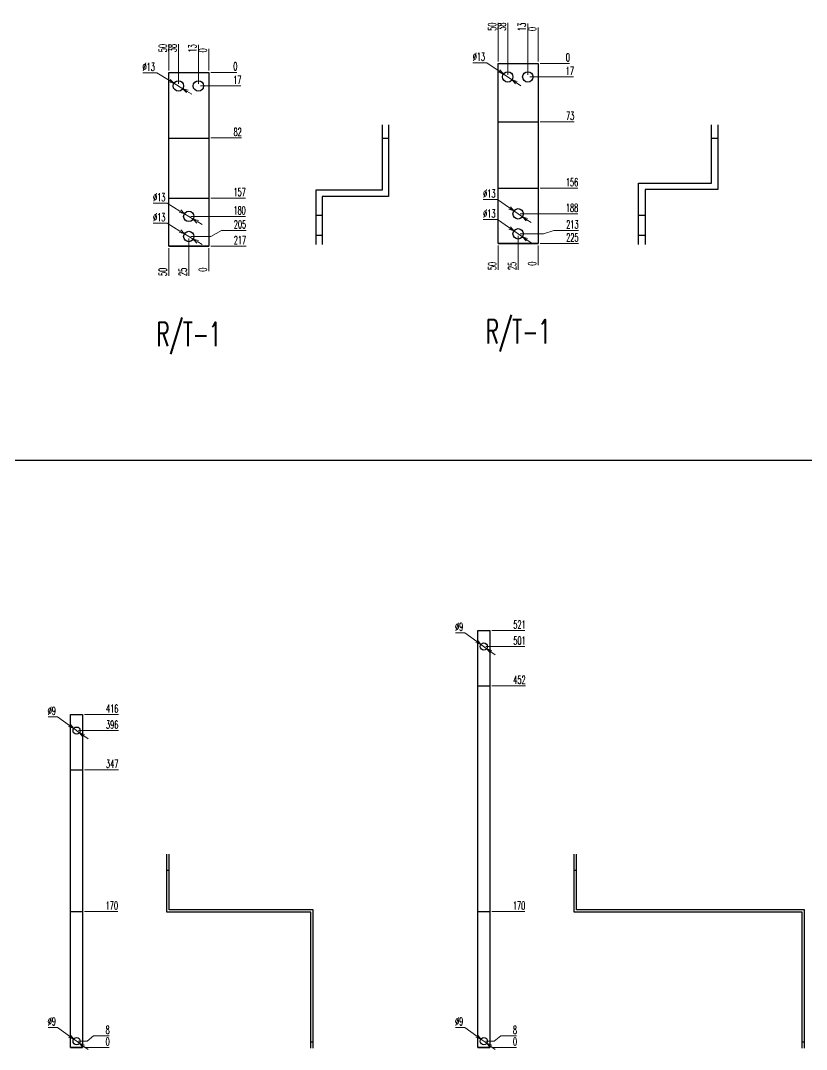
# Model space of a CAD drawing. Header units: millimetres. Extents: x 173893 to 258446, y -176540 to -123824.
# Drawn here: x 203154 to 204135, y -132858 to -131573 of the extents above; entities that cross this region are included whole.
import ezdxf
from ezdxf.enums import TextEntityAlignment as Align

# ---------------------------------------------------------------- set-up
doc = ezdxf.new("R2010")
doc.units = ezdxf.units.MM
doc.header["$LTSCALE"] = 3
doc.layers.add('@.DM. NÉT CHÍNH', color=7, linetype='Continuous')
doc.layers.add('@.VISIBLE', color=7, linetype='Continuous')
doc.styles.add('Ann_w01', font='romans.shx', dxfattribs={"width": 0.6, "bigfont": 'chineset.shx'})
doc.dimstyles.new('Dim 01_SC05', dxfattribs={"dimscale": 5, "dimtxt": 2, "dimasz": 1.3, "dimexe": 0.5, "dimexo": 0.5, "dimgap": 0.5, "dimtad": 1, "dimtoh": 1, "dimdec": 1, "dimzin": 12, "dimdsep": 46, "dimtxsty": 'Ann_w01', "dimblk": 'OPEN30', "dimcen": 1.5, "dimclrd": 6, "dimclre": 6, "dimclrt": 3, "dimadec": 1, "dimazin": 3, "dimtm": 1e-09, "dimtfac": 1, "dimtdec": 1, "dimtmove": 0, "dimatfit": 3, "dimldrblk": 'OPEN30', "dimfxl": 1, "dimtolj": 1, "dimlwd": 20, "dimlwe": 20, "dimarcsym": 0})

# ---------------------------------------------------------------- blocks, each defined once
blk = doc.blocks.new('*D3044')
at = {"layer": '@.VISIBLE', "color": 6, "lineweight": 20, "transparency": 16777216}
blk.add_line((203391.4, -131854.7), (203435.5, -131854.7), dxfattribs=at)
at = {"layer": 'Defpoints', "color": 0, "transparency": 16777216}
for p in [(203363.9, -131637.7), (203388.9, -131854.7), (203417.6, -131854.7)]:
    blk.add_point(p, dxfattribs=at)
at = {"layer": '@.VISIBLE', "color": 3, "transparency": 16777216, "insert": (203427.8, -131847.2), "char_height": 10, "attachment_point": 5, "style": 'Ann_w01'}
blk.add_mtext('\\A1;217', dxfattribs=at)
blk = doc.blocks.new('_Open30')
at = {"color": 0, "linetype": 'ByBlock', "lineweight": -2}
for p, q in [((-1, 0.27), (0, 0)), ((0, 0), (-1, -0.27)), ((0, 0), (-1, 0))]:
    blk.add_line(p, q, dxfattribs=at)
blk = doc.blocks.new('*D3045')
at = {"layer": '@.VISIBLE', "color": 6, "lineweight": 20, "transparency": 16777216}
for p, q in [((203366.4, -131842.7), (203391.6, -131842.7)), ((203391.6, -131842.7), (203404.6, -131835.1)), ((203404.6, -131835.1), (203435.5, -131835.1))]:
    blk.add_line(p, q, dxfattribs=at)
at = {"layer": 'Defpoints', "color": 0, "transparency": 16777216}
for p in [(203363.9, -131637.7), (203363.9, -131842.7), (203417.6, -131835.1)]:
    blk.add_point(p, dxfattribs=at)
at = {"layer": '@.VISIBLE', "color": 3, "transparency": 16777216, "insert": (203427.8, -131827.6), "char_height": 10, "attachment_point": 5, "style": 'Ann_w01'}
blk.add_mtext('\\A1;205', dxfattribs=at)
blk = doc.blocks.new('*D3046')
at = {"layer": '@.VISIBLE', "color": 6, "lineweight": 20, "transparency": 16777216}
blk.add_line((203366.4, -131817.7), (203434.7, -131817.7), dxfattribs=at)
at = {"layer": 'Defpoints', "color": 0, "transparency": 16777216}
for p in [(203363.9, -131637.7), (203363.9, -131817.7), (203417.6, -131817.7)]:
    blk.add_point(p, dxfattribs=at)
at = {"layer": '@.VISIBLE', "color": 3, "transparency": 16777216, "insert": (203427.4, -131810.2), "char_height": 10, "attachment_point": 5, "style": 'Ann_w01'}
blk.add_mtext('\\A1;180', dxfattribs=at)
blk = doc.blocks.new('*D3047')
at = {"layer": '@.VISIBLE', "color": 6, "lineweight": 20, "transparency": 16777216}
blk.add_line((203391.4, -131794.7), (203434.7, -131794.7), dxfattribs=at)
at = {"layer": 'Defpoints', "color": 0, "transparency": 16777216}
for p in [(203363.9, -131637.7), (203388.9, -131794.7), (203417.6, -131794.7)]:
    blk.add_point(p, dxfattribs=at)
at = {"layer": '@.VISIBLE', "color": 3, "transparency": 16777216, "insert": (203427.4, -131787.2), "char_height": 10, "attachment_point": 5, "style": 'Ann_w01'}
blk.add_mtext('\\A1;157', dxfattribs=at)
blk = doc.blocks.new('*D3048')
at = {"layer": '@.VISIBLE', "color": 6, "lineweight": 20, "transparency": 16777216}
blk.add_line((203391.4, -131719.7), (203429.8, -131719.7), dxfattribs=at)
at = {"layer": 'Defpoints', "color": 0, "transparency": 16777216}
for p in [(203363.9, -131637.7), (203388.9, -131719.7), (203417.6, -131719.7)]:
    blk.add_point(p, dxfattribs=at)
at = {"layer": '@.VISIBLE', "color": 3, "transparency": 16777216, "insert": (203424.9, -131712.2), "char_height": 10, "attachment_point": 5, "style": 'Ann_w01'}
blk.add_mtext('\\A1;82', dxfattribs=at)
blk = doc.blocks.new('*D3049')
at = {"layer": '@.VISIBLE', "color": 6, "lineweight": 20, "transparency": 16777216}
blk.add_line((203378.4, -131654.7), (203428.9, -131654.7), dxfattribs=at)
at = {"layer": 'Defpoints', "color": 0, "transparency": 16777216}
for p in [(203363.9, -131637.7), (203375.9, -131654.7), (203417.6, -131654.7)]:
    blk.add_point(p, dxfattribs=at)
at = {"layer": '@.VISIBLE', "color": 3, "transparency": 16777216, "insert": (203424.5, -131647.2), "char_height": 10, "attachment_point": 5, "style": 'Ann_w01'}
blk.add_mtext('\\A1;17', dxfattribs=at)
blk = doc.blocks.new('*D3050')
at = {"layer": '@.VISIBLE', "color": 6, "lineweight": 20, "transparency": 16777216}
blk.add_line((203391.4, -131637.7), (203424.1, -131637.7), dxfattribs=at)
at = {"layer": 'Defpoints', "color": 0, "transparency": 16777216}
for p in [(203363.9, -131637.7), (203388.9, -131637.7), (203417.6, -131637.7)]:
    blk.add_point(p, dxfattribs=at)
at = {"layer": '@.VISIBLE', "color": 3, "transparency": 16777216, "insert": (203422.1, -131630.2), "char_height": 10, "attachment_point": 5, "style": 'Ann_w01'}
blk.add_mtext('\\A1;0', dxfattribs=at)
blk = doc.blocks.new('*D3051')
at = {"layer": '@.DM. NÉT CHÍNH', "color": 6, "linetype": 'Continuous', "lineweight": 20, "transparency": 16777216}
blk.add_line((203338.9, -131635.2), (203338.9, -131602.5), dxfattribs=at)
at = {"layer": 'Defpoints', "color": 0, "linetype": 'Continuous', "transparency": 16777216}
for p in [(203338.9, -131614.7), (203338.9, -131637.7), (203388.9, -131637.7)]:
    blk.add_point(p, dxfattribs=at)
at = {"layer": '@.DM. NÉT CHÍNH', "color": 3, "linetype": 'Continuous', "transparency": 16777216, "insert": (203331.4, -131607.4), "char_height": 10, "attachment_point": 5, "rotation": 90, "style": 'Ann_w01'}
blk.add_mtext('\\A1;50', dxfattribs=at)
blk = doc.blocks.new('*D3052')
at = {"layer": '@.DM. NÉT CHÍNH', "color": 6, "linetype": 'Continuous', "lineweight": 20, "transparency": 16777216}
blk.add_line((203350.9, -131652.2), (203350.9, -131602.5), dxfattribs=at)
at = {"layer": 'Defpoints', "color": 0, "linetype": 'Continuous', "transparency": 16777216}
for p in [(203350.9, -131614.7), (203388.9, -131637.7), (203350.9, -131654.7)]:
    blk.add_point(p, dxfattribs=at)
at = {"layer": '@.DM. NÉT CHÍNH', "color": 3, "linetype": 'Continuous', "transparency": 16777216, "insert": (203343.4, -131607.4), "char_height": 10, "attachment_point": 5, "rotation": 90, "style": 'Ann_w01'}
blk.add_mtext('\\A1;38', dxfattribs=at)
blk = doc.blocks.new('*D3053')
at = {"layer": '@.DM. NÉT CHÍNH', "color": 6, "linetype": 'Continuous', "lineweight": 20, "transparency": 16777216}
blk.add_line((203375.9, -131652.2), (203375.9, -131603.4), dxfattribs=at)
at = {"layer": 'Defpoints', "color": 0, "linetype": 'Continuous', "transparency": 16777216}
for p in [(203375.9, -131614.7), (203388.9, -131637.7), (203375.9, -131654.7)]:
    blk.add_point(p, dxfattribs=at)
at = {"layer": '@.DM. NÉT CHÍNH', "color": 3, "linetype": 'Continuous', "transparency": 16777216, "insert": (203368.4, -131607.8), "char_height": 10, "attachment_point": 5, "rotation": 90, "style": 'Ann_w01'}
blk.add_mtext('\\A1;13', dxfattribs=at)
blk = doc.blocks.new('*D3054')
at = {"layer": '@.DM. NÉT CHÍNH', "color": 6, "linetype": 'Continuous', "lineweight": 20, "transparency": 16777216}
blk.add_line((203388.9, -131635.2), (203388.9, -131608.2), dxfattribs=at)
at = {"layer": 'Defpoints', "color": 0, "linetype": 'Continuous', "transparency": 16777216}
for p in [(203388.9, -131614.7), (203388.9, -131637.7), (203388.9, -131637.7)]:
    blk.add_point(p, dxfattribs=at)
at = {"layer": '@.DM. NÉT CHÍNH', "color": 3, "linetype": 'Continuous', "transparency": 16777216, "insert": (203381.4, -131610.2), "char_height": 10, "attachment_point": 5, "rotation": 90, "style": 'Ann_w01'}
blk.add_mtext('\\A1;0', dxfattribs=at)
blk = doc.blocks.new('*D3055')
at = {"layer": '@.VISIBLE', "color": 6, "lineweight": 20, "transparency": 16777216}
blk.add_line((203338.9, -131857.2), (203338.9, -131891.8), dxfattribs=at)
at = {"layer": 'Defpoints', "color": 0, "transparency": 16777216}
for p in [(203338.9, -131854.7), (203388.9, -131854.7), (203338.9, -131879.6)]:
    blk.add_point(p, dxfattribs=at)
at = {"layer": '@.VISIBLE', "color": 3, "transparency": 16777216, "insert": (203331.4, -131887), "char_height": 10, "attachment_point": 5, "rotation": 90, "style": 'Ann_w01'}
blk.add_mtext('\\A1;50', dxfattribs=at)
blk = doc.blocks.new('*D3056')
at = {"layer": '@.VISIBLE', "color": 6, "lineweight": 20, "transparency": 16777216}
blk.add_line((203363.9, -131845.2), (203363.9, -131891.8), dxfattribs=at)
at = {"layer": 'Defpoints', "color": 0, "transparency": 16777216}
for p in [(203363.9, -131842.7), (203388.9, -131854.7), (203363.9, -131879.6)]:
    blk.add_point(p, dxfattribs=at)
at = {"layer": '@.VISIBLE', "color": 3, "transparency": 16777216, "insert": (203356.4, -131887), "char_height": 10, "attachment_point": 5, "rotation": 90, "style": 'Ann_w01'}
blk.add_mtext('\\A1;25', dxfattribs=at)
blk = doc.blocks.new('*D3057')
at = {"layer": '@.VISIBLE', "color": 6, "lineweight": 20, "transparency": 16777216}
blk.add_line((203388.9, -131857.2), (203388.9, -131886.1), dxfattribs=at)
at = {"layer": 'Defpoints', "color": 0, "transparency": 16777216}
for p in [(203388.9, -131854.7), (203388.9, -131854.7), (203388.9, -131879.6)]:
    blk.add_point(p, dxfattribs=at)
at = {"layer": '@.VISIBLE', "color": 3, "transparency": 16777216, "insert": (203381.4, -131884.1), "char_height": 10, "attachment_point": 5, "rotation": 90, "style": 'Ann_w01'}
blk.add_mtext('\\A1;0', dxfattribs=at)
blk = doc.blocks.new('*D3058')
at = {"layer": '@.VISIBLE', "color": 6, "lineweight": 20, "transparency": 16777216}
for p, q in [((203306.4, -131638.3), (203324, -131638.3)), ((203324, -131638.3), (203339.8, -131648)), ((203356.5, -131658.1), (203345.4, -131651.4)), ((203362, -131661.5), (203367.5, -131664.9))]:
    blk.add_line(p, q, dxfattribs=at)
at = {"layer": 'Defpoints', "color": 0, "transparency": 16777216}
for p in [(203345.4, -131651.4), (203356.5, -131658.1)]:
    blk.add_point(p, dxfattribs=at)
at = {"layer": '@.VISIBLE', "color": 6, "lineweight": 20, "transparency": 16777216, "xscale": 6.5, "yscale": 6.5, "zscale": 6.5}
for p, rotation in [((203345.4, -131651.4), 328.6036911608529), ((203356.5, -131658.1), 148.6036911608529)]:
    blk.add_blockref('_Open30', p, dxfattribs=dict(at, rotation=rotation))
at = {"layer": '@.VISIBLE', "color": 3, "transparency": 16777216, "insert": (203313.9, -131630.8), "char_height": 10, "attachment_point": 5, "style": 'Ann_w01'}
blk.add_mtext('\\A1;∅13', dxfattribs=at)
blk = doc.blocks.new('*D3059')
at = {"layer": '@.VISIBLE', "color": 6, "lineweight": 20, "transparency": 16777216}
for p, q in [((203319.4, -131801.3), (203337, -131801.3)), ((203337, -131801.3), (203352.8, -131811)), ((203369.5, -131821.1), (203358.4, -131814.4)), ((203375, -131824.5), (203380.5, -131827.9))]:
    blk.add_line(p, q, dxfattribs=at)
at = {"layer": 'Defpoints', "color": 0, "transparency": 16777216}
for p in [(203358.4, -131814.4), (203369.5, -131821.1)]:
    blk.add_point(p, dxfattribs=at)
at = {"layer": '@.VISIBLE', "color": 6, "lineweight": 20, "transparency": 16777216, "xscale": 6.5, "yscale": 6.5, "zscale": 6.5}
for p, rotation in [((203358.4, -131814.4), 328.6036911607377), ((203369.5, -131821.1), 148.6036911607377)]:
    blk.add_blockref('_Open30', p, dxfattribs=dict(at, rotation=rotation))
at = {"layer": '@.VISIBLE', "color": 3, "transparency": 16777216, "insert": (203326.9, -131793.8), "char_height": 10, "attachment_point": 5, "style": 'Ann_w01'}
blk.add_mtext('\\A1;∅13', dxfattribs=at)
blk = doc.blocks.new('*D3060')
at = {"layer": '@.VISIBLE', "color": 6, "lineweight": 20, "transparency": 16777216}
for p, q in [((203319.4, -131826.3), (203337, -131826.3)), ((203337, -131826.3), (203352.8, -131836)), ((203369.5, -131846.1), (203358.4, -131839.4)), ((203375, -131849.5), (203380.5, -131852.9))]:
    blk.add_line(p, q, dxfattribs=at)
at = {"layer": 'Defpoints', "color": 0, "transparency": 16777216}
for p in [(203358.4, -131839.4), (203369.5, -131846.1)]:
    blk.add_point(p, dxfattribs=at)
at = {"layer": '@.VISIBLE', "color": 6, "lineweight": 20, "transparency": 16777216, "xscale": 6.5, "yscale": 6.5, "zscale": 6.5}
for p, rotation in [((203358.4, -131839.4), 328.6036911602144), ((203369.5, -131846.1), 148.6036911602144)]:
    blk.add_blockref('_Open30', p, dxfattribs=dict(at, rotation=rotation))
at = {"layer": '@.VISIBLE', "color": 3, "transparency": 16777216, "insert": (203326.9, -131818.8), "char_height": 10, "attachment_point": 5, "style": 'Ann_w01'}
blk.add_mtext('\\A1;∅13', dxfattribs=at)
blk = doc.blocks.new('*D3061')
at = {"layer": '@.VISIBLE', "color": 6, "lineweight": 20, "transparency": 16777216}
blk.add_line((203802.9, -131851.5), (203850.9, -131851.5), dxfattribs=at)
at = {"layer": 'Defpoints', "color": 0, "transparency": 16777216}
for p in [(203775.4, -131626.5), (203800.4, -131851.5), (203832.9, -131851.5)]:
    blk.add_point(p, dxfattribs=at)
at = {"layer": '@.VISIBLE', "color": 3, "transparency": 16777216, "insert": (203843.1, -131844), "char_height": 10, "attachment_point": 5, "style": 'Ann_w01'}
blk.add_mtext('\\A1;225', dxfattribs=at)
blk = doc.blocks.new('*D3062')
at = {"layer": '@.VISIBLE', "color": 6, "lineweight": 20, "transparency": 16777216}
for p, q in [((203777.9, -131839.5), (203806.9, -131839.5)), ((203806.9, -131839.5), (203819.9, -131835.3)), ((203819.9, -131835.3), (203850.9, -131835.3))]:
    blk.add_line(p, q, dxfattribs=at)
at = {"layer": 'Defpoints', "color": 0, "transparency": 16777216}
for p in [(203775.4, -131626.5), (203775.4, -131839.5), (203832.9, -131835.3)]:
    blk.add_point(p, dxfattribs=at)
at = {"layer": '@.VISIBLE', "color": 3, "transparency": 16777216, "insert": (203843.1, -131827.8), "char_height": 10, "attachment_point": 5, "style": 'Ann_w01'}
blk.add_mtext('\\A1;213', dxfattribs=at)
blk = doc.blocks.new('*D3063')
at = {"layer": '@.VISIBLE', "color": 6, "lineweight": 20, "transparency": 16777216}
blk.add_line((203777.9, -131814.5), (203850, -131814.5), dxfattribs=at)
at = {"layer": 'Defpoints', "color": 0, "transparency": 16777216}
for p in [(203775.4, -131626.5), (203775.4, -131814.5), (203832.9, -131814.5)]:
    blk.add_point(p, dxfattribs=at)
at = {"layer": '@.VISIBLE', "color": 3, "transparency": 16777216, "insert": (203842.7, -131807), "char_height": 10, "attachment_point": 5, "style": 'Ann_w01'}
blk.add_mtext('\\A1;188', dxfattribs=at)
blk = doc.blocks.new('*D3064')
at = {"layer": '@.VISIBLE', "color": 6, "lineweight": 20, "transparency": 16777216}
blk.add_line((203802.9, -131782.5), (203850, -131782.5), dxfattribs=at)
at = {"layer": 'Defpoints', "color": 0, "transparency": 16777216}
for p in [(203775.4, -131626.5), (203800.4, -131782.5), (203832.9, -131782.5)]:
    blk.add_point(p, dxfattribs=at)
at = {"layer": '@.VISIBLE', "color": 3, "transparency": 16777216, "insert": (203842.7, -131775), "char_height": 10, "attachment_point": 5, "style": 'Ann_w01'}
blk.add_mtext('\\A1;156', dxfattribs=at)
blk = doc.blocks.new('*D3065')
at = {"layer": '@.VISIBLE', "color": 6, "lineweight": 20, "transparency": 16777216}
blk.add_line((203802.9, -131699.5), (203845.1, -131699.5), dxfattribs=at)
at = {"layer": 'Defpoints', "color": 0, "transparency": 16777216}
for p in [(203775.4, -131626.5), (203800.4, -131699.5), (203832.9, -131699.5)]:
    blk.add_point(p, dxfattribs=at)
at = {"layer": '@.VISIBLE', "color": 3, "transparency": 16777216, "insert": (203840.3, -131692), "char_height": 10, "attachment_point": 5, "style": 'Ann_w01'}
blk.add_mtext('\\A1;73', dxfattribs=at)
blk = doc.blocks.new('*D3066')
at = {"layer": '@.VISIBLE', "color": 6, "lineweight": 20, "transparency": 16777216}
blk.add_line((203789.9, -131643.5), (203844.3, -131643.5), dxfattribs=at)
at = {"layer": 'Defpoints', "color": 0, "transparency": 16777216}
for p in [(203775.4, -131626.5), (203787.4, -131643.5), (203832.9, -131643.5)]:
    blk.add_point(p, dxfattribs=at)
at = {"layer": '@.VISIBLE', "color": 3, "transparency": 16777216, "insert": (203839.9, -131636), "char_height": 10, "attachment_point": 5, "style": 'Ann_w01'}
blk.add_mtext('\\A1;17', dxfattribs=at)
blk = doc.blocks.new('*D3067')
at = {"layer": '@.VISIBLE', "color": 6, "lineweight": 20, "transparency": 16777216}
blk.add_line((203802.9, -131626.5), (203839.4, -131626.5), dxfattribs=at)
at = {"layer": 'Defpoints', "color": 0, "transparency": 16777216}
for p in [(203775.4, -131626.5), (203800.4, -131626.5), (203832.9, -131626.5)]:
    blk.add_point(p, dxfattribs=at)
at = {"layer": '@.VISIBLE', "color": 3, "transparency": 16777216, "insert": (203837.4, -131619), "char_height": 10, "attachment_point": 5, "style": 'Ann_w01'}
blk.add_mtext('\\A1;0', dxfattribs=at)
blk = doc.blocks.new('*D3068')
at = {"layer": '@.VISIBLE', "color": 6, "lineweight": 20, "transparency": 16777216}
blk.add_line((203750.4, -131624), (203750.4, -131575.7), dxfattribs=at)
at = {"layer": 'Defpoints', "color": 0, "transparency": 16777216}
for p in [(203750.4, -131588), (203750.4, -131626.5), (203800.4, -131626.5)]:
    blk.add_point(p, dxfattribs=at)
at = {"layer": '@.VISIBLE', "color": 3, "transparency": 16777216, "insert": (203742.9, -131580.6), "char_height": 10, "attachment_point": 5, "rotation": 90, "style": 'Ann_w01'}
blk.add_mtext('\\A1;50', dxfattribs=at)
blk = doc.blocks.new('*D3069')
at = {"layer": '@.VISIBLE', "color": 6, "lineweight": 20, "transparency": 16777216}
blk.add_line((203762.4, -131641), (203762.4, -131575.7), dxfattribs=at)
at = {"layer": 'Defpoints', "color": 0, "transparency": 16777216}
for p in [(203762.4, -131588), (203800.4, -131626.5), (203762.4, -131643.5)]:
    blk.add_point(p, dxfattribs=at)
at = {"layer": '@.VISIBLE', "color": 3, "transparency": 16777216, "insert": (203754.9, -131580.6), "char_height": 10, "attachment_point": 5, "rotation": 90, "style": 'Ann_w01'}
blk.add_mtext('\\A1;38', dxfattribs=at)
blk = doc.blocks.new('*D3070')
at = {"layer": '@.VISIBLE', "color": 6, "lineweight": 20, "transparency": 16777216}
blk.add_line((203787.4, -131641), (203787.4, -131576.6), dxfattribs=at)
at = {"layer": 'Defpoints', "color": 0, "transparency": 16777216}
for p in [(203787.4, -131588), (203800.4, -131626.5), (203787.4, -131643.5)]:
    blk.add_point(p, dxfattribs=at)
at = {"layer": '@.VISIBLE', "color": 3, "transparency": 16777216, "insert": (203779.9, -131581), "char_height": 10, "attachment_point": 5, "rotation": 90, "style": 'Ann_w01'}
blk.add_mtext('\\A1;13', dxfattribs=at)
blk = doc.blocks.new('*D3071')
at = {"layer": '@.VISIBLE', "color": 6, "lineweight": 20, "transparency": 16777216}
blk.add_line((203800.4, -131624), (203800.4, -131581.5), dxfattribs=at)
at = {"layer": 'Defpoints', "color": 0, "transparency": 16777216}
for p in [(203800.4, -131588), (203800.4, -131626.5), (203800.4, -131626.5)]:
    blk.add_point(p, dxfattribs=at)
at = {"layer": '@.VISIBLE', "color": 3, "transparency": 16777216, "insert": (203792.9, -131583.5), "char_height": 10, "attachment_point": 5, "rotation": 90, "style": 'Ann_w01'}
blk.add_mtext('\\A1;0', dxfattribs=at)
blk = doc.blocks.new('*D3072')
at = {"layer": '@.VISIBLE', "color": 6, "lineweight": 20, "transparency": 16777216}
blk.add_line((203750.4, -131854), (203750.4, -131884.5), dxfattribs=at)
at = {"layer": 'Defpoints', "color": 0, "transparency": 16777216}
for p in [(203750.4, -131851.5), (203800.4, -131851.5), (203750.4, -131872.3)]:
    blk.add_point(p, dxfattribs=at)
at = {"layer": '@.VISIBLE', "color": 3, "transparency": 16777216, "insert": (203742.9, -131879.6), "char_height": 10, "attachment_point": 5, "rotation": 90, "style": 'Ann_w01'}
blk.add_mtext('\\A1;50', dxfattribs=at)
blk = doc.blocks.new('*D3073')
at = {"layer": '@.VISIBLE', "color": 6, "lineweight": 20, "transparency": 16777216}
blk.add_line((203775.4, -131842), (203775.4, -131884.5), dxfattribs=at)
at = {"layer": 'Defpoints', "color": 0, "transparency": 16777216}
for p in [(203775.4, -131839.5), (203800.4, -131851.5), (203775.4, -131872.3)]:
    blk.add_point(p, dxfattribs=at)
at = {"layer": '@.VISIBLE', "color": 3, "transparency": 16777216, "insert": (203767.9, -131879.6), "char_height": 10, "attachment_point": 5, "rotation": 90, "style": 'Ann_w01'}
blk.add_mtext('\\A1;25', dxfattribs=at)
blk = doc.blocks.new('*D3074')
at = {"layer": '@.VISIBLE', "color": 6, "lineweight": 20, "transparency": 16777216}
blk.add_line((203800.4, -131854), (203800.4, -131878.8), dxfattribs=at)
at = {"layer": 'Defpoints', "color": 0, "transparency": 16777216}
for p in [(203800.4, -131851.5), (203800.4, -131851.5), (203800.4, -131872.3)]:
    blk.add_point(p, dxfattribs=at)
at = {"layer": '@.VISIBLE', "color": 3, "transparency": 16777216, "insert": (203792.9, -131876.8), "char_height": 10, "attachment_point": 5, "rotation": 90, "style": 'Ann_w01'}
blk.add_mtext('\\A1;0', dxfattribs=at)
blk = doc.blocks.new('*D3075')
at = {"layer": '@.VISIBLE', "color": 6, "lineweight": 20, "transparency": 16777216}
for p, q in [((203718.7, -131625.7), (203736.4, -131625.7)), ((203736.4, -131625.7), (203751.6, -131636.1)), ((203767.8, -131647.1), (203757, -131639.8)), ((203773.1, -131650.8), (203778.5, -131654.5))]:
    blk.add_line(p, q, dxfattribs=at)
at = {"layer": 'Defpoints', "color": 0, "transparency": 16777216}
for p in [(203757, -131639.8), (203767.8, -131647.1)]:
    blk.add_point(p, dxfattribs=at)
at = {"layer": '@.VISIBLE', "color": 6, "lineweight": 20, "transparency": 16777216, "xscale": 6.5, "yscale": 6.5, "zscale": 6.5}
for p, rotation in [((203757, -131639.8), 325.6682180368112), ((203767.8, -131647.1), 145.6682180368112)]:
    blk.add_blockref('_Open30', p, dxfattribs=dict(at, rotation=rotation))
at = {"layer": '@.VISIBLE', "color": 3, "transparency": 16777216, "insert": (203726.3, -131618.2), "char_height": 10, "attachment_point": 5, "style": 'Ann_w01'}
blk.add_mtext('\\A1;∅13', dxfattribs=at)
blk = doc.blocks.new('*D3076')
at = {"layer": '@.VISIBLE', "color": 6, "lineweight": 20, "transparency": 16777216}
for p, q in [((203731.7, -131796.7), (203749.4, -131796.7)), ((203749.4, -131796.7), (203764.6, -131807.1)), ((203780.8, -131818.1), (203770, -131810.8)), ((203786.1, -131821.8), (203791.5, -131825.5))]:
    blk.add_line(p, q, dxfattribs=at)
at = {"layer": 'Defpoints', "color": 0, "transparency": 16777216}
for p in [(203770, -131810.8), (203780.8, -131818.1)]:
    blk.add_point(p, dxfattribs=at)
at = {"layer": '@.VISIBLE', "color": 6, "lineweight": 20, "transparency": 16777216, "xscale": 6.5, "yscale": 6.5, "zscale": 6.5}
for p, rotation in [((203770, -131810.8), 325.6682180363875), ((203780.8, -131818.1), 145.6682180363875)]:
    blk.add_blockref('_Open30', p, dxfattribs=dict(at, rotation=rotation))
at = {"layer": '@.VISIBLE', "color": 3, "transparency": 16777216, "insert": (203739.3, -131789.2), "char_height": 10, "attachment_point": 5, "style": 'Ann_w01'}
blk.add_mtext('\\A1;∅13', dxfattribs=at)
blk = doc.blocks.new('*D3077')
at = {"layer": '@.VISIBLE', "color": 6, "lineweight": 20, "transparency": 16777216}
for p, q in [((203731.7, -131821.7), (203749.4, -131821.7)), ((203749.4, -131821.7), (203764.6, -131832.1)), ((203780.8, -131843.1), (203770, -131835.8)), ((203786.1, -131846.8), (203791.5, -131850.5))]:
    blk.add_line(p, q, dxfattribs=at)
at = {"layer": 'Defpoints', "color": 0, "transparency": 16777216}
for p in [(203770, -131835.8), (203780.8, -131843.1)]:
    blk.add_point(p, dxfattribs=at)
at = {"layer": '@.VISIBLE', "color": 6, "lineweight": 20, "transparency": 16777216, "xscale": 6.5, "yscale": 6.5, "zscale": 6.5}
for p, rotation in [((203770, -131835.8), 325.6682180365606), ((203780.8, -131843.1), 145.6682180365606)]:
    blk.add_blockref('_Open30', p, dxfattribs=dict(at, rotation=rotation))
at = {"layer": '@.VISIBLE', "color": 3, "transparency": 16777216, "insert": (203739.3, -131814.2), "char_height": 10, "attachment_point": 5, "style": 'Ann_w01'}
blk.add_mtext('\\A1;∅13', dxfattribs=at)
blk = doc.blocks.new('*D3180')
at = {"layer": '@.DM. NÉT CHÍNH', "color": 6, "linetype": 'Continuous', "lineweight": 20, "transparency": 16777216}
blk.add_line((203233.8, -132856.1), (203264.5, -132856.1), dxfattribs=at)
at = {"layer": 'Defpoints', "color": 0, "linetype": 'Continuous', "transparency": 16777216}
for p in [(203223.8, -132856.1), (203231.3, -132856.1), (203258, -132856.1)]:
    blk.add_point(p, dxfattribs=at)
at = {"layer": '@.DM. NÉT CHÍNH', "color": 3, "linetype": 'Continuous', "transparency": 16777216, "insert": (203262.5, -132848.6), "char_height": 10, "attachment_point": 5, "style": 'Ann_w01'}
blk.add_mtext('\\A1;0', dxfattribs=at)
blk = doc.blocks.new('*D3181')
at = {"layer": '@.DM. NÉT CHÍNH', "color": 6, "linetype": 'Continuous', "lineweight": 20, "transparency": 16777216}
for p, q in [((203226.3, -132848.1), (203236.8, -132848.1)), ((203236.8, -132848.1), (203245, -132841.5)), ((203245, -132841.5), (203264.5, -132841.5))]:
    blk.add_line(p, q, dxfattribs=at)
at = {"layer": 'Defpoints', "color": 0, "linetype": 'Continuous', "transparency": 16777216}
for p in [(203223.8, -132848.1), (203258, -132841.5), (203223.8, -132856.1)]:
    blk.add_point(p, dxfattribs=at)
at = {"layer": '@.DM. NÉT CHÍNH', "color": 3, "linetype": 'Continuous', "transparency": 16777216, "insert": (203262.5, -132834), "char_height": 10, "attachment_point": 5, "style": 'Ann_w01'}
blk.add_mtext('\\A1;8', dxfattribs=at)
blk = doc.blocks.new('*D3182')
at = {"layer": '@.DM. NÉT CHÍNH', "color": 6, "linetype": 'Continuous', "lineweight": 20, "transparency": 16777216}
blk.add_line((203233.8, -132686.1), (203275.1, -132686.1), dxfattribs=at)
at = {"layer": 'Defpoints', "color": 0, "linetype": 'Continuous', "transparency": 16777216}
for p in [(203231.3, -132686.1), (203258, -132686.1), (203223.8, -132856.1)]:
    blk.add_point(p, dxfattribs=at)
at = {"layer": '@.DM. NÉT CHÍNH', "color": 3, "linetype": 'Continuous', "transparency": 16777216, "insert": (203267.8, -132678.6), "char_height": 10, "attachment_point": 5, "style": 'Ann_w01'}
blk.add_mtext('\\A1;170', dxfattribs=at)
blk = doc.blocks.new('*D3183')
at = {"layer": '@.DM. NÉT CHÍNH', "color": 6, "linetype": 'Continuous', "lineweight": 20, "transparency": 16777216}
blk.add_line((203233.8, -132509.1), (203275.9, -132509.1), dxfattribs=at)
at = {"layer": 'Defpoints', "color": 0, "linetype": 'Continuous', "transparency": 16777216}
for p in [(203231.3, -132509.1), (203258, -132509.1), (203223.8, -132856.1)]:
    blk.add_point(p, dxfattribs=at)
at = {"layer": '@.DM. NÉT CHÍNH', "color": 3, "linetype": 'Continuous', "transparency": 16777216, "insert": (203268.2, -132501.6), "char_height": 10, "attachment_point": 5, "style": 'Ann_w01'}
blk.add_mtext('\\A1;347', dxfattribs=at)
blk = doc.blocks.new('*D3184')
at = {"layer": '@.DM. NÉT CHÍNH', "color": 6, "linetype": 'Continuous', "lineweight": 20, "transparency": 16777216}
blk.add_line((203226.3, -132460.1), (203275.9, -132460.1), dxfattribs=at)
at = {"layer": 'Defpoints', "color": 0, "linetype": 'Continuous', "transparency": 16777216}
for p in [(203223.8, -132460.1), (203258, -132460.1), (203223.8, -132856.1)]:
    blk.add_point(p, dxfattribs=at)
at = {"layer": '@.DM. NÉT CHÍNH', "color": 3, "linetype": 'Continuous', "transparency": 16777216, "insert": (203268.2, -132452.6), "char_height": 10, "attachment_point": 5, "style": 'Ann_w01'}
blk.add_mtext('\\A1;396', dxfattribs=at)
blk = doc.blocks.new('*D3185')
at = {"layer": '@.DM. NÉT CHÍNH', "color": 6, "linetype": 'Continuous', "lineweight": 20, "transparency": 16777216}
blk.add_line((203233.8, -132440.1), (203275.9, -132440.1), dxfattribs=at)
at = {"layer": 'Defpoints', "color": 0, "linetype": 'Continuous', "transparency": 16777216}
for p in [(203231.3, -132440.1), (203258, -132440.1), (203223.8, -132856.1)]:
    blk.add_point(p, dxfattribs=at)
at = {"layer": '@.DM. NÉT CHÍNH', "color": 3, "linetype": 'Continuous', "transparency": 16777216, "insert": (203268.2, -132432.6), "char_height": 10, "attachment_point": 5, "style": 'Ann_w01'}
blk.add_mtext('\\A1;416', dxfattribs=at)
blk = doc.blocks.new('*D3186')
at = {"layer": '@.DM. NÉT CHÍNH', "color": 6, "linetype": 'Continuous', "lineweight": 20, "transparency": 16777216}
for p, q in [((203188.2, -132442.8), (203199.9, -132442.8)), ((203199.9, -132442.8), (203214.9, -132453.6)), ((203227.4, -132462.7), (203220.1, -132457.4)), ((203232.7, -132466.5), (203238, -132470.4))]:
    blk.add_line(p, q, dxfattribs=at)
at = {"layer": 'Defpoints', "color": 0, "linetype": 'Continuous', "transparency": 16777216}
for p in [(203220.1, -132457.4), (203227.4, -132462.7)]:
    blk.add_point(p, dxfattribs=at)
at = {"layer": '@.DM. NÉT CHÍNH', "color": 6, "linetype": 'Continuous', "lineweight": 20, "transparency": 16777216, "xscale": 6.5, "yscale": 6.5, "zscale": 6.5}
for p, rotation in [((203220.1, -132457.4), 324.080875089934), ((203227.4, -132462.7), 144.0808750899339)]:
    blk.add_blockref('_Open30', p, dxfattribs=dict(at, rotation=rotation))
at = {"layer": '@.DM. NÉT CHÍNH', "color": 3, "linetype": 'Continuous', "transparency": 16777216, "insert": (203192.8, -132435.3), "char_height": 10, "attachment_point": 5, "style": 'Ann_w01'}
blk.add_mtext('\\A1;∅9', dxfattribs=at)
blk = doc.blocks.new('*D3187')
at = {"layer": '@.DM. NÉT CHÍNH', "color": 6, "linetype": 'Continuous', "lineweight": 20, "transparency": 16777216}
for p, q in [((203188.2, -132830.8), (203199.9, -132830.8)), ((203199.9, -132830.8), (203214.9, -132841.6)), ((203227.4, -132850.7), (203220.1, -132845.4)), ((203232.7, -132854.5), (203238, -132858.4))]:
    blk.add_line(p, q, dxfattribs=at)
at = {"layer": 'Defpoints', "color": 0, "linetype": 'Continuous', "transparency": 16777216}
for p in [(203220.1, -132845.4), (203227.4, -132850.7)]:
    blk.add_point(p, dxfattribs=at)
at = {"layer": '@.DM. NÉT CHÍNH', "color": 6, "linetype": 'Continuous', "lineweight": 20, "transparency": 16777216, "xscale": 6.5, "yscale": 6.5, "zscale": 6.5}
for p, rotation in [((203220.1, -132845.4), 324.0808750905188), ((203227.4, -132850.7), 144.0808750905188)]:
    blk.add_blockref('_Open30', p, dxfattribs=dict(at, rotation=rotation))
at = {"layer": '@.DM. NÉT CHÍNH', "color": 3, "linetype": 'Continuous', "transparency": 16777216, "insert": (203192.8, -132823.3), "char_height": 10, "attachment_point": 5, "style": 'Ann_w01'}
blk.add_mtext('\\A1;∅9', dxfattribs=at)
blk = doc.blocks.new('*D3188')
at = {"layer": '@.VISIBLE', "color": 6, "lineweight": 20, "transparency": 16777216}
blk.add_line((203742.5, -132856.1), (203773.3, -132856.1), dxfattribs=at)
at = {"layer": 'Defpoints', "color": 0, "transparency": 16777216}
for p in [(203732.5, -132856.1), (203740, -132856.1), (203766.8, -132856.1)]:
    blk.add_point(p, dxfattribs=at)
at = {"layer": '@.VISIBLE', "color": 3, "transparency": 16777216, "insert": (203771.3, -132848.6), "char_height": 10, "attachment_point": 5, "style": 'Ann_w01'}
blk.add_mtext('\\A1;0', dxfattribs=at)
blk = doc.blocks.new('*D3189')
at = {"layer": '@.VISIBLE', "color": 6, "lineweight": 20, "transparency": 16777216}
for p, q in [((203735, -132848.1), (203745.5, -132848.1)), ((203745.5, -132848.1), (203753.8, -132841.5)), ((203753.8, -132841.5), (203773.3, -132841.5))]:
    blk.add_line(p, q, dxfattribs=at)
at = {"layer": 'Defpoints', "color": 0, "transparency": 16777216}
for p in [(203732.5, -132848.1), (203766.8, -132841.5), (203732.5, -132856.1)]:
    blk.add_point(p, dxfattribs=at)
at = {"layer": '@.VISIBLE', "color": 3, "transparency": 16777216, "insert": (203771.3, -132834), "char_height": 10, "attachment_point": 5, "style": 'Ann_w01'}
blk.add_mtext('\\A1;8', dxfattribs=at)
blk = doc.blocks.new('*D3190')
at = {"layer": '@.VISIBLE', "color": 6, "lineweight": 20, "transparency": 16777216}
blk.add_line((203742.5, -132686.1), (203783.8, -132686.1), dxfattribs=at)
at = {"layer": 'Defpoints', "color": 0, "transparency": 16777216}
for p in [(203740, -132686.1), (203766.8, -132686.1), (203732.5, -132856.1)]:
    blk.add_point(p, dxfattribs=at)
at = {"layer": '@.VISIBLE', "color": 3, "transparency": 16777216, "insert": (203776.5, -132678.6), "char_height": 10, "attachment_point": 5, "style": 'Ann_w01'}
blk.add_mtext('\\A1;170', dxfattribs=at)
blk = doc.blocks.new('*D3191')
at = {"layer": '@.VISIBLE', "color": 6, "lineweight": 20, "transparency": 16777216}
blk.add_line((203742.5, -132404.1), (203784.7, -132404.1), dxfattribs=at)
at = {"layer": 'Defpoints', "color": 0, "transparency": 16777216}
for p in [(203740, -132404.1), (203766.8, -132404.1), (203732.5, -132856.1)]:
    blk.add_point(p, dxfattribs=at)
at = {"layer": '@.VISIBLE', "color": 3, "transparency": 16777216, "insert": (203777, -132396.6), "char_height": 10, "attachment_point": 5, "style": 'Ann_w01'}
blk.add_mtext('\\A1;452', dxfattribs=at)
blk = doc.blocks.new('*D3192')
at = {"layer": '@.VISIBLE', "color": 6, "lineweight": 20, "transparency": 16777216}
blk.add_line((203735, -132355.1), (203783.8, -132355.1), dxfattribs=at)
at = {"layer": 'Defpoints', "color": 0, "transparency": 16777216}
for p in [(203732.5, -132355.1), (203767.6, -132355.1), (203732.5, -132856.1)]:
    blk.add_point(p, dxfattribs=at)
at = {"layer": '@.VISIBLE', "color": 3, "transparency": 16777216, "insert": (203777, -132347.6), "char_height": 10, "attachment_point": 5, "style": 'Ann_w01'}
blk.add_mtext('\\A1;501', dxfattribs=at)
blk = doc.blocks.new('*D3193')
at = {"layer": '@.VISIBLE', "color": 6, "lineweight": 20, "transparency": 16777216}
blk.add_line((203742.5, -132335.1), (203783.8, -132335.1), dxfattribs=at)
at = {"layer": 'Defpoints', "color": 0, "transparency": 16777216}
for p in [(203740, -132335.1), (203767.6, -132335.1), (203732.5, -132856.1)]:
    blk.add_point(p, dxfattribs=at)
at = {"layer": '@.VISIBLE', "color": 3, "transparency": 16777216, "insert": (203777, -132327.6), "char_height": 10, "attachment_point": 5, "style": 'Ann_w01'}
blk.add_mtext('\\A1;521', dxfattribs=at)
blk = doc.blocks.new('*D3194')
at = {"layer": '@.VISIBLE', "color": 6, "lineweight": 20, "transparency": 16777216}
for p, q in [((203697, -132337.8), (203708.6, -132337.8)), ((203708.6, -132337.8), (203723.6, -132348.6)), ((203736.2, -132357.7), (203728.9, -132352.4)), ((203741.4, -132361.5), (203746.7, -132365.4))]:
    blk.add_line(p, q, dxfattribs=at)
at = {"layer": 'Defpoints', "color": 0, "transparency": 16777216}
for p in [(203728.9, -132352.4), (203736.2, -132357.7)]:
    blk.add_point(p, dxfattribs=at)
at = {"layer": '@.VISIBLE', "color": 6, "lineweight": 20, "transparency": 16777216, "xscale": 6.5, "yscale": 6.5, "zscale": 6.5}
for p, rotation in [((203728.9, -132352.4), 324.080875089049), ((203736.2, -132357.7), 144.080875089049)]:
    blk.add_blockref('_Open30', p, dxfattribs=dict(at, rotation=rotation))
at = {"layer": '@.VISIBLE', "color": 3, "transparency": 16777216, "insert": (203701.6, -132330.3), "char_height": 10, "attachment_point": 5, "style": 'Ann_w01'}
blk.add_mtext('\\A1;∅9', dxfattribs=at)
blk = doc.blocks.new('*D3195')
at = {"layer": '@.VISIBLE', "color": 6, "lineweight": 20, "transparency": 16777216}
for p, q in [((203697, -132830.8), (203708.6, -132830.8)), ((203708.6, -132830.8), (203723.6, -132841.6)), ((203736.2, -132850.7), (203728.9, -132845.4)), ((203741.4, -132854.5), (203746.7, -132858.4))]:
    blk.add_line(p, q, dxfattribs=at)
at = {"layer": 'Defpoints', "color": 0, "transparency": 16777216}
for p in [(203728.9, -132845.4), (203736.2, -132850.7)]:
    blk.add_point(p, dxfattribs=at)
at = {"layer": '@.VISIBLE', "color": 6, "lineweight": 20, "transparency": 16777216, "xscale": 6.5, "yscale": 6.5, "zscale": 6.5}
for p, rotation in [((203728.9, -132845.4), 324.0808750898926), ((203736.2, -132850.7), 144.0808750898926)]:
    blk.add_blockref('_Open30', p, dxfattribs=dict(at, rotation=rotation))
at = {"layer": '@.VISIBLE', "color": 3, "transparency": 16777216, "insert": (203701.6, -132823.3), "char_height": 10, "attachment_point": 5, "style": 'Ann_w01'}
blk.add_mtext('\\A1;∅9', dxfattribs=at)

msp = doc.modelspace()

# ---------------------------------------------------------------- linework, layer by layer
at = {"layer": '@.DM. NÉT CHÍNH', "linetype": 'Continuous'}
for p, q in [((203613.48, -131720.45), (203605.48, -131720.45)), ((204024.77, -131720.45), (204016.77, -131720.45)), ((203522.52, -131815.95), (203530.52, -131815.95)), ((203925.81, -131815.95), (203933.81, -131815.95)), ((203522.52, -131840.95), (203530.52, -131840.95)), ((203925.81, -131840.95), (203933.81, -131840.95)), ((201737.57, -132122.14), (210479.46, -132122.14)), ((203336.35, -132634.47), (203339.35, -132634.47)), ((203516.35, -132848.97), (203519.35, -132848.97))]:
    msp.add_line(p, q, dxfattribs=at)
at = {"layer": '@.VISIBLE', "color": 1}
for p, q in [((203338.9, -131854.74), (203388.9, -131854.74)), ((203750.38, -131851.47), (203800.38, -131851.47)), ((203516.35, -132856.97), (203516.35, -132841.97)), ((203516.35, -132848.97), (203516.35, -132848.97)), ((203519.35, -132856.97), (203519.35, -132841.97)), ((203216.28, -132856.09), (203231.28, -132856.09))]:
    msp.add_line(p, q, dxfattribs=at)
at = {"layer": '@.VISIBLE', "color": 2}
for p, q in [((203845.11, -132634.47), (203848.11, -132634.47)), ((204130.11, -132856.97), (204130.11, -132841.97)), ((204130.11, -132848.97), (204130.11, -132848.97)), ((204130.11, -132848.97), (204133.11, -132848.97)), ((204133.11, -132856.97), (204133.11, -132841.97)), ((203725.03, -132856.09), (203740.03, -132856.09))]:
    msp.add_line(p, q, dxfattribs=at)
at = {"layer": '@.VISIBLE', "color": 1}
for points in [[(203750.38, -131851.47), (203750.38, -131626.47), (203800.38, -131626.47), (203800.38, -131851.47)], [(203338.9, -131854.74), (203338.9, -131637.74), (203388.9, -131637.74), (203388.9, -131854.74)], [(203750.38, -131851.47), (203750.38, -131699.47), (203800.38, -131699.47), (203800.38, -131851.47)], [(203750.38, -131851.47), (203750.38, -131699.47), (203800.38, -131699.47), (203800.38, -131851.47)], [(203338.9, -131854.74), (203338.9, -131719.74), (203388.9, -131719.74), (203388.9, -131854.74)], [(203338.9, -131854.74), (203338.9, -131719.74), (203388.9, -131719.74), (203388.9, -131854.74)], [(203750.38, -131851.47), (203750.38, -131782.47), (203800.38, -131782.47), (203800.38, -131851.47)], [(203338.9, -131854.74), (203338.9, -131794.74), (203388.9, -131794.74), (203388.9, -131854.74)], [(203216.28, -132856.09), (203216.28, -132440.09), (203231.28, -132440.09), (203231.28, -132856.09)], [(203216.28, -132856.09), (203216.28, -132509.09), (203231.28, -132509.09), (203231.28, -132856.09)], [(203216.28, -132856.09), (203216.28, -132509.09), (203231.28, -132509.09), (203231.28, -132856.09)], [(203216.28, -132856.09), (203216.28, -132686.09), (203231.28, -132686.09), (203231.28, -132856.09)]]:
    msp.add_lwpolyline(points, close=True, dxfattribs=at)
for points in [[(203605.48, -131703.45), (203605.48, -131784.95), (203522.52, -131784.95), (203522.52, -131852.95)], [(203613.48, -131703.45), (203613.48, -131792.95), (203530.52, -131792.95), (203530.52, -131852.95)], [(203925.81, -131852.95), (203925.81, -131775.95), (204016.77, -131775.95), (204016.77, -131703.45)], [(204024.77, -131703.45), (204024.77, -131783.95), (203933.81, -131783.95), (203933.81, -131852.95)], [(203516.35, -132856.97), (203516.35, -132686.97), (203336.35, -132686.97), (203336.35, -132614.47)], [(203519.35, -132856.97), (203519.35, -132683.97), (203339.35, -132683.97), (203339.35, -132614.47)]]:
    msp.add_lwpolyline(points, dxfattribs=at)
at = {"layer": '@.VISIBLE', "color": 2}
for points in [[(203725.03, -132856.09), (203725.03, -132335.09), (203740.03, -132335.09), (203740.03, -132856.09)], [(203725.03, -132856.09), (203725.03, -132404.09), (203740.03, -132404.09), (203740.03, -132856.09)], [(203725.03, -132856.09), (203725.03, -132404.09), (203740.03, -132404.09), (203740.03, -132856.09)], [(203725.03, -132856.09), (203725.03, -132686.09), (203740.03, -132686.09), (203740.03, -132856.09)]]:
    msp.add_lwpolyline(points, close=True, dxfattribs=at)
for points in [[(204130.11, -132856.97), (204130.11, -132686.97), (203845.11, -132686.97), (203845.11, -132614.47)], [(204133.11, -132856.97), (204133.11, -132683.97), (203848.11, -132683.97), (203848.11, -132614.47)]]:
    msp.add_lwpolyline(points, dxfattribs=at)
at = {"layer": '@.VISIBLE', "color": 1}
for centre, radius in [((203762.38, -131643.47), 6.5), ((203787.38, -131643.47), 6.5), ((203350.9, -131654.74), 6.5), ((203375.9, -131654.74), 6.5), ((203775.38, -131814.47), 6.5), ((203363.9, -131817.74), 6.5), ((203775.38, -131839.47), 6.5), ((203363.9, -131842.74), 6.5), ((203223.78, -132460.09), 4.5), ((203223.78, -132848.09), 4.5)]:
    msp.add_circle(centre, radius, dxfattribs=at)
at = {"layer": '@.VISIBLE', "color": 2}
for centre in [(203732.53, -132355.09), (203732.53, -132848.09)]:
    msp.add_circle(centre, 4.5, dxfattribs=at)

# ---------------------------------------------------------------- texts
at = {"style": 'Ann_w01', "width": 0.6}
for p in [(203363.9, -131964.74), (203775.38, -131961.47)]:
    msp.add_text('R/T-1', height=30, dxfattribs=at).set_placement(p, align=Align.MIDDLE_CENTER)

# ---------------------------------------------------------------- dimensions: what is measured, and where the dimension line sits
at = {"layer": '@.DM. NÉT CHÍNH', "linetype": 'Continuous'}
for feature_location, offset, dtype, origin, picture, middle in [((203338.9, -131637.74), (0, 23.01), 1, (203388.9, -131637.74), '*D3051', (203331.4, -131607.37)), ((203350.9, -131654.74), (0, 40.01), 1, (203388.9, -131637.74), '*D3052', (203343.4, -131607.37)), ((203375.9, -131654.74), (0, 40.01), 1, (203388.9, -131637.74), '*D3053', (203368.4, -131607.8)), ((203388.90182165, -131637.73648169), (0, 23.00955536), 1, (203388.90182165, -131637.73648169), '*D3054', (203381.40182165, -131610.22692633)), ((203231.28, -132440.09), (26.72, 0), 0, (203223.78, -132856.09), '*D3185', (203268.22, -132432.59)), ((203223.78, -132460.09), (34.22, 0), 0, (203223.78, -132856.09), '*D3184', (203268.22, -132452.59)), ((203231.28, -132509.09), (26.72, 0), 0, (203223.78, -132856.09), '*D3183', (203268.22, -132501.59)), ((203231.28, -132686.09), (26.72, 0), 0, (203223.78, -132856.09), '*D3182', (203267.79, -132678.59)), ((203223.78, -132848.09), (34.22, 6.6), 0, (203223.78, -132856.09), '*D3181', (203262.5, -132833.98)), ((203231.2783006, -132856.08704124), (26.72428087, 0), 0, (203223.7783006, -132856.08704124), '*D3180', (203262.50258147, -132848.58704124))]:
    dim = msp.add_ordinate_dim(feature_location=feature_location, offset=offset, dtype=dtype, origin=origin, dimstyle='Dim 01_SC05', dxfattribs=at)
    dim.commit()
    dim.dimension.update_dxf_attribs({"geometry": picture, "text_midpoint": middle})
for p1, p2, picture, middle in [((203227.42, -132462.73), (203220.13, -132457.45), '*D3186', (203192.82, -132442.78)), ((203227.42, -132850.73), (203220.13, -132845.45), '*D3187', (203192.82, -132830.78))]:
    dim = msp.add_diameter_dim_2p(p1=p1, p2=p2, dimstyle='Dim 01_SC05', dxfattribs=at)
    dim.commit()
    dim.dimension.update_dxf_attribs({"geometry": picture, "text_midpoint": middle, "dimtype": 163})
at = {"layer": '@.VISIBLE', "color": 1}
for feature_location, offset, dtype, origin, picture, middle in [((203750.38, -131626.47), (0, 38.5), 1, (203800.38, -131626.47), '*D3068', (203742.88, -131580.61)), ((203762.38, -131643.47), (0, 55.5), 1, (203800.38, -131626.47), '*D3069', (203754.88, -131580.61)), ((203787.38, -131643.47), (0, 55.5), 1, (203800.38, -131626.47), '*D3070', (203779.88, -131581.04)), ((203800.38280352, -131626.46723871), (0, 38.50349945), 1, (203800.38280353, -131626.46723872), '*D3071', (203792.88280352, -131583.46373926)), ((203800.38280352, -131626.46723871), (32.54511711, 0), 0, (203775.38280352, -131626.46723871), '*D3067', (203837.42792063, -131618.96723871)), ((203388.90182165, -131637.73648169), (28.68434359, 0), 0, (203363.90182165, -131637.73648169), '*D3050', (203422.08616524, -131630.23648169)), ((203800.38, -131851.47), (32.55, 0), 0, (203775.38, -131626.47), '*D3061', (203843.14, -131843.97)), ((203775.38, -131839.47), (57.55, 4.12), 0, (203775.38, -131626.47), '*D3062', (203843.14, -131827.85)), ((203775.38, -131814.47), (57.55, 0), 0, (203775.38, -131626.47), '*D3063', (203842.71, -131806.97)), ((203800.38, -131782.47), (32.55, 0), 0, (203775.38, -131626.47), '*D3064', (203842.71, -131774.97)), ((203800.38, -131699.47), (32.55, 0), 0, (203775.38, -131626.47), '*D3065', (203840.29, -131691.97)), ((203787.38, -131643.47), (45.55, 0), 0, (203775.38, -131626.47), '*D3066', (203839.86, -131635.97)), ((203388.9, -131854.74), (28.68, 0), 0, (203363.9, -131637.74), '*D3044', (203427.8, -131847.24)), ((203363.9, -131842.74), (53.68, 7.62), 0, (203363.9, -131637.74), '*D3045', (203427.8, -131827.61)), ((203363.9, -131817.74), (53.68, 0), 0, (203363.9, -131637.74), '*D3046', (203427.37, -131810.24)), ((203388.9, -131794.74), (28.68, 0), 0, (203363.9, -131637.74), '*D3047', (203427.37, -131787.24)), ((203388.9, -131719.74), (28.68, 0), 0, (203363.9, -131637.74), '*D3048', (203424.94, -131712.24)), ((203375.9, -131654.74), (41.68, 0), 0, (203363.9, -131637.74), '*D3049', (203424.51, -131647.24)), ((203363.9, -131842.74), (0, -36.89), 1, (203388.9, -131854.74), '*D3056', (203356.4, -131886.99)), ((203775.38, -131839.47), (0, -32.81), 1, (203800.38, -131851.47), '*D3073', (203767.88, -131879.63)), ((203338.9, -131854.74), (0, -24.89), 1, (203388.9, -131854.74), '*D3055', (203331.4, -131886.99)), ((203388.90182165, -131854.73648169), (0, -24.89193984), 1, (203388.90182165, -131854.73648169), '*D3057', (203381.40182165, -131884.12842153)), ((203750.38, -131851.47), (0, -20.81), 1, (203800.38, -131851.47), '*D3072', (203742.88, -131879.63)), ((203800.38280352, -131851.46723871), (0, -20.80504615), 1, (203800.38280353, -131851.46723872), '*D3074', (203792.88280352, -131876.77228486))]:
    dim = msp.add_ordinate_dim(feature_location=feature_location, offset=offset, dtype=dtype, origin=origin, dimstyle='Dim 01_SC05', dxfattribs=at)
    dim.commit()
    dim.dimension.update_dxf_attribs({"geometry": picture, "text_midpoint": middle})
for p1, p2, picture, middle in [((203767.75, -131647.13), (203757.02, -131639.8), '*D3075', (203726.3, -131625.7)), ((203356.45, -131658.12), (203345.35, -131651.35), '*D3058', (203313.94, -131638.33)), ((203780.75, -131818.13), (203770.02, -131810.8), '*D3076', (203739.3, -131796.7)), ((203369.45, -131821.12), (203358.35, -131814.35), '*D3059', (203326.94, -131801.33)), ((203780.75, -131843.13), (203770.02, -131835.8), '*D3077', (203739.3, -131821.7)), ((203369.45, -131846.12), (203358.35, -131839.35), '*D3060', (203326.94, -131826.33))]:
    dim = msp.add_diameter_dim_2p(p1=p1, p2=p2, dimstyle='Dim 01_SC05', dxfattribs=at)
    dim.commit()
    dim.dimension.update_dxf_attribs({"geometry": picture, "text_midpoint": middle, "dimtype": 163})
at = {"layer": '@.VISIBLE', "color": 2}
for feature_location, offset, origin, picture, middle in [((203740.03, -132335.09), (27.58, 0), (203732.53, -132856.09), '*D3193', (203776.97, -132327.59)), ((203732.53, -132355.09), (35.08, 0), (203732.53, -132856.09), '*D3192', (203776.97, -132347.59)), ((203740.03, -132404.09), (26.72, 0), (203732.53, -132856.09), '*D3191', (203776.97, -132396.59)), ((203740.03, -132686.09), (26.72, 0), (203732.53, -132856.09), '*D3190', (203776.54, -132678.59)), ((203732.53, -132848.09), (34.22, 6.6), (203732.53, -132856.09), '*D3189', (203771.26, -132833.98)), ((203740.03324204, -132856.08704124), (26.72428087, 0), (203732.53324204, -132856.08704124), '*D3188', (203771.25752291, -132848.58704124))]:
    dim = msp.add_ordinate_dim(feature_location=feature_location, offset=offset, dtype=0, origin=origin, dimstyle='Dim 01_SC05', dxfattribs=at)
    dim.commit()
    dim.dimension.update_dxf_attribs({"geometry": picture, "text_midpoint": middle})
for p1, p2, picture, middle in [((203736.18, -132357.73), (203728.89, -132352.45), '*D3194', (203701.57, -132337.78)), ((203736.18, -132850.73), (203728.89, -132845.45), '*D3195', (203701.57, -132830.78))]:
    dim = msp.add_diameter_dim_2p(p1=p1, p2=p2, dimstyle='Dim 01_SC05', dxfattribs=at)
    dim.commit()
    dim.dimension.update_dxf_attribs({"geometry": picture, "text_midpoint": middle, "dimtype": 163})

doc.saveas('drawing.dxf')
